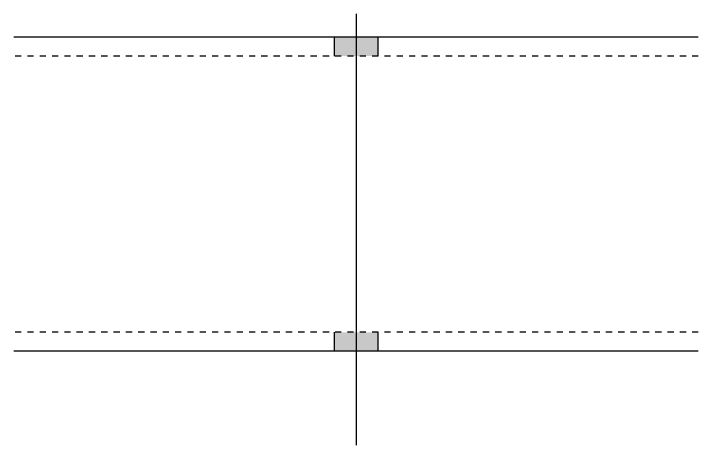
# Model space of a CAD drawing. Header units: millimetres. Extents: x 14 to 23844, y -8 to 641.
# Drawn here: x 10784.2 to 11002.2, y -7.7 to 129.8 of the extents above; entities that cross this region are included whole.
import ezdxf

# ---------------------------------------------------------------- set-up
doc = ezdxf.new("R2010")
doc.units = ezdxf.units.MM
doc.linetypes.add('DXK_LINE_DOT2', pattern=[3.9198, 1.9599, -1.9599])
doc.layers.add('STÅL', color=7, linetype='Continuous')

msp = doc.modelspace()

# ---------------------------------------------------------------- hatches: boundary and pattern name
at = {"layer": 'STÅL', "linetype": 'Continuous'}
for points in [[(10886.16, 116.3), (10900.16, 116.3), (10900.16, 122.3), (10886.16, 122.3)], [(10886.16, 116.3), (10900.16, 116.3), (10900.16, 122.3), (10886.16, 122.3)], [(10886.16, 22.3), (10900.16, 22.3), (10900.16, 28.3), (10886.16, 28.3)], [(10886.16, 22.3), (10900.16, 22.3), (10900.16, 28.3), (10886.16, 28.3)]]:
    msp.add_hatch(color=96, dxfattribs=at).paths.add_polyline_path(points)

# ---------------------------------------------------------------- linework, layer by layer
at = {"layer": 'STÅL', "color": 96, "linetype": 'Continuous'}
for p, q in [((10893.16, 129.8), (10893.16, -7.7)), ((10893.16, 129.8), (10893.16, -7.7)), ((10886.16, 122.3), (10886.16, 116.3)), ((10886.16, 122.3), (10886.16, 116.3)), ((10900.16, 122.3), (10900.16, 116.3)), ((10900.16, 122.3), (10900.16, 116.3)), ((10886.16, 28.3), (10886.16, 22.3)), ((10886.16, 28.3), (10886.16, 22.3)), ((10900.16, 28.3), (10900.16, 22.3)), ((10900.16, 28.3), (10900.16, 22.3))]:
    msp.add_line(p, q, dxfattribs=at)
at = {"layer": 'STÅL', "color": 2, "linetype": 'Continuous'}
for p, q in [((11002.16, 122.3), (10784.16, 122.3)), ((11002.16, 22.3), (10784.16, 22.3))]:
    msp.add_line(p, q, dxfattribs=at)
at = {"layer": 'STÅL', "color": 7, "linetype": 'DXK_LINE_DOT2'}
for p, q in [((11002.16, 116.3), (10784.16, 116.3)), ((11002.16, 28.3), (10784.16, 28.3))]:
    msp.add_line(p, q, dxfattribs=at)

doc.saveas('drawing.dxf')
